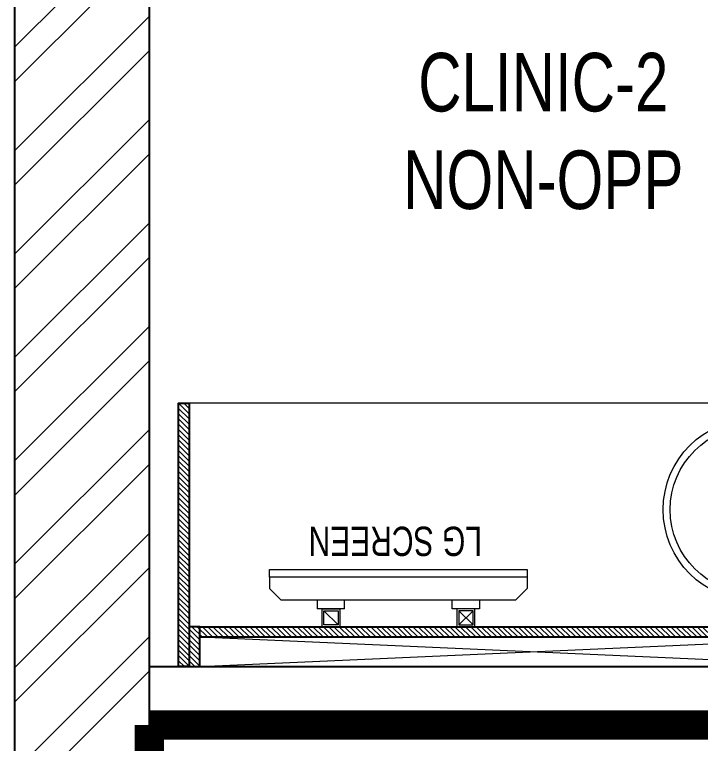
# Model space of a CAD drawing. Header units: feet. Extents: x 6593915 to 6601502, y -5290425 to -5274384.
# Drawn here: x 6593915 to 6595086, y -5279616 to -5278371 of the extents above; entities that cross this region are included whole.
import ezdxf

# ---------------------------------------------------------------- set-up
doc = ezdxf.new("R2010")
doc.units = ezdxf.units.FT
doc.header["$LTSCALE"] = 33
doc.header["$MEASUREMENT"] = 0
doc.linetypes.add('ACAD_ISO03W100', pattern=[30, 12, -18])
doc.layers.add('A-WALL', color=1, linetype='Continuous')
for name, color, linetype, lineweight in [('Floor-Unit', 1, 'Continuous', 13), ('LENS-DIM', 252, 'Continuous', 5), ('LENS-PARTITION', 21, 'Continuous', 25), ('LENS-TEXT', 31, 'Continuous', 5), ('LK-FF&E WALL', 1, 'Continuous', 9), ('LK-FLUTTED FINISH', 20, 'Continuous', 30), ('LK-IT', 3, 'Continuous', 18), ('LK-MIRROR', 133, 'Continuous', 13), ('LN-ELEVATION-1', 81, 'Continuous', 25), ('LN-ELEVATION-2', 103, 'Continuous', 20), ('LN-ELEVATION-3', 125, 'Continuous', 18), ('LN-HATCH', 251, 'Continuous', 0), ('TV', 92, 'Continuous', 18)]:
    doc.layers.add(name, color=color, linetype=linetype, lineweight=lineweight)
doc.styles.add('LK TXT', font='GILC____.TTF', dxfattribs={"height": 100})
doc.styles.get("Standard").update_dxf_attribs({"font": 'GILC____.TTF'})

# ---------------------------------------------------------------- blocks, each defined once
blk = doc.blocks.new('rtf')
at = {"color": 0, "linetype": 'ByBlock', "lineweight": -2}
for p, q in [((16412.5253540573, -172798.8148984113), (16452.40026456733, -172798.8148984113)), ((16412.5253540573, -172810.8148984113), (16412.5253540573, -172798.8148984113)), ((16425.26329468148, -172793.1007600746), (16535.26329468148, -172793.1007600746)), ((16535.26329468148, -172793.1007600746), (16535.26329468148, -172817.1007600746)), ((16412.5253540573, -172810.8148984113), (16452.40026456733, -172810.8148984113)), ((16425.26329468148, -172817.1007600746), (16535.26329468148, -172817.1007600746))]:
    blk.add_line(p, q, dxfattribs=at)
for centre, radius, start, end in [((16412.5253540573, -172805.1007600746), 17.5, 21.05058810897431, 340.9421780194656), ((16444.53660690578, -172804.8148984114), 9.891264419597851, 322.656233941354, 37.34376605891414)]:
    blk.add_arc(centre, radius, start, end, dxfattribs=at)
blk = doc.blocks.new('dsg')
at = {"color": 0, "linetype": 'ByBlock', "lineweight": -2}
for radius in [155, 143, 25, 20]:
    blk.add_circle((11491.5035008227, -171102.5847399924), radius, dxfattribs=at)
blk.add_blockref('rtf', (-5117.472106590168, 1702.9323767405), dxfattribs=at)
blk = doc.blocks.new('CLINIC - CABINET SINK')
at = {"layer": 'LN-HATCH', "ltscale": 0.5}
h = blk.add_hatch(dxfattribs=at)
h.set_pattern_fill('ANSI31', color=256, scale=2)
h.set_pattern_definition([(45, (4052861.500382861, 1708016.355767586), (-4.490128060534575, 4.490128060534575), [])])
h.paths.add_polyline_path([(-563.359543572413, 156.9999999999999), (564.640456427587, 156.9999999999999), (564.640456427587, 174.9999999999999), (-563.359543572413, 174.9999999999999)])
h.paths.add_polyline_path([(582.6404564275867, 225), (600.6404564275867, 225), (600.6404564275867, -225), (582.6404564275867, -225)])
h.paths.add_polyline_path([(564.640456427587, 225), (582.6404564275867, 225), (582.6404564275867, 156.9999999999999), (564.640456427587, 156.9999999999999)])
h.paths.add_polyline_path([(-581.359543572413, 225), (-599.359543572413, 225), (-599.359543572413, -225), (-581.359543572413, -225)])
h.paths.add_polyline_path([(-581.359543572413, 225), (-563.359543572413, 225), (-563.359543572413, 156.9999999999999), (-581.359543572413, 156.9999999999999)])
at = {"layer": 'LN-ELEVATION-1', "ltscale": 0.5}
for points in [[(-581.359543572413, 225), (-599.359543572413, 225), (-599.359543572413, -225), (-581.359543572413, -225)], [(-581.359543572413, 225), (-563.359543572413, 225), (-563.359543572413, 156.9999999999999), (-581.359543572413, 156.9999999999999)], [(-563.359543572413, 156.9999999999999), (564.640456427587, 156.9999999999999), (564.640456427587, 174.9999999999999), (-563.359543572413, 174.9999999999999)]]:
    blk.add_lwpolyline(points, close=True, dxfattribs=at)
at = {"layer": 'LN-ELEVATION-2', "ltscale": 0.5}
blk.add_line((582.6404564275867, -225), (-581.359543572413, -225), dxfattribs=at)
at = {"layer": 'LN-HATCH', "ltscale": 0.5}
for p, q in [((564.640456427587, 225), (-563.359543572413, 174.9999999999999)), ((-563.359543572413, 225), (564.640456427587, 174.9999999999999))]:
    blk.add_line(p, q, dxfattribs=at)
at = {"layer": 'LN-ELEVATION-3', "xscale": -1, "rotation": 41.1558274151866}
blk.add_blockref('dsg', (-103569.3304926871, 136346.6509754679), dxfattribs=at)
blk = doc.blocks.new('CLINIC SCREEN')
at = {"layer": 'TV'}
for p, q in [((-103.1090284836336, 42.85441964946222), (-127.4114311772946, 18.55201695591665)), ((-127.4114311772946, 42.85441964946222), (-103.1090284836336, 18.55201695591665)), ((102.7052824410566, 42.85441964946222), (127.007685134602, 18.55201695591665))]:
    blk.add_line(p, q, dxfattribs=at)
at = {"layer": 'TV', "ltscale": 12}
for p, q in [((-138.5315413423604, 0), (-138.5315413423604, 15.514207008644)), ((-138.5315413423604, 15.514207008644), (-91.98892031613741, 15.514207008644)), ((-91.98892031613741, 15.514207008644), (-91.98892031613741, 0)), ((91.98892031610741, 15.514207008644), (91.98892031610741, 0)), ((91.98892031610741, 15.514207008644), (138.5315413423595, 15.514207008644)), ((138.5315413423595, 0), (138.5315413423595, 15.514207008644)), ((-220.0000000000082, -19.41163062257681), (-200.5883693773149, 0)), ((200.5883693773149, 0), (-200.5883693773149, 0)), ((219.9999999999918, -19.41163062257681), (200.5883693773149, 0)), ((-220.0000000000082, -38.82326124538668), (-220.0000000000082, -19.41163062257681)), ((219.9999999999918, -38.82326124538668), (219.9999999999918, -19.41163062257681))]:
    blk.add_line(p, q, dxfattribs=at)
at = {"layer": 'TV'}
for points in [[(-130.4492315140169, 15.51421661919448), (-100.0712281470269, 15.51421661919448), (-100.0712281470269, 45.89221998606814), (-130.4492315140169, 45.89221998606814)], [(-127.4114311772946, 18.55201695591665), (-103.1090284836336, 18.55201695591665), (-103.1090284836336, 42.85441964946222), (-127.4114311772946, 42.85441964946222)], [(130.0454854713243, 15.51421661919448), (99.66748210433435, 15.51421661919448), (99.66748210433435, 45.89221998606814), (130.0454854713243, 45.89221998606814)], [(127.007685134602, 18.55201695591665), (102.7052824410566, 18.55201695591665), (102.7052824410566, 42.85441964946222), (127.007685134602, 42.85441964946222)]]:
    blk.add_lwpolyline(points, close=True, dxfattribs=at)
at = {"layer": 'TV', "ltscale": 12}
blk.add_lwpolyline([(-220.0000000000082, -51.71278328332107), (-220.0000000000082, -38.82326124538668), (219.9999999999918, -38.82326124538668), (219.9999999999918, -51.71278328332107)], close=True, dxfattribs=at)
at = {"layer": 'Floor-Unit', "color": 0, "ltscale": 2, "insert": (5.199680584678389, -100.4085774972336), "char_height": 50, "attachment_point": 5}
blk.add_mtext_dynamic_manual_height_columns('LG SCREEN', width=466.4796511627907, gutter_width=12.5, heights=[0], dxfattribs=at)
blk = doc.blocks.new('A$C637765b9')
at = {"layer": 'LN-HATCH'}
h = blk.add_hatch(dxfattribs=at)
h.set_pattern_fill('ANSI32', color=256, scale=333, angle=180)
h.set_pattern_definition([(225, (-6861765.750480765, 5279360.118186063), (88.29995930067012, -88.29995930067015), []), (225, (-6861824.617120199, 5279360.118186063), (88.29995930067012, -88.29995930067015), [])])
h.paths.add_polyline_path([(2735.262620315887, -10118.32724803965), (2735.262620315887, -9968.327248039655), (1380.262620315887, -9968.327248039655), (1380.262620315887, -10118.32724803965)], flags=17)
h.paths.add_polyline_path([(5527.262620315887, 3551.672751960345), (5527.262620315887, 1399.672751960344), (4980.262620315887, 1399.672751960344), (4980.262620315887, 1249.672751960344), (5527.262620315887, 1249.672751960344), (5527.262620315887, -1616.327248039655), (5477.262620315887, -1616.327248039655), (5477.262620315887, -2096.327248039655), (5527.262620315887, -2096.327248039655), (5527.262620315887, -9949.327248039655), (5147.262620315887, -9949.327248039655), (5147.262620315887, -10118.32724803779), (5807.262620315887, -10118.32724803779), (5807.262620315887, -1896.327248039655), (5807.262620315887, 4975.672751960344), (-1779.737379684113, 4975.672751960344), (-1779.737379684113, -10118.32724803965), (-1324.737379684113, -10118.32724803965), (-1324.737379684113, -9968.327248039655), (-1549.737379684113, -9968.327248039655), (-1549.737379684113, -2183.327248039656), (-1499.737379684113, -2183.327248039656), (-1499.737379684113, -1703.327248039655), (-1549.737379684113, -1703.327248039655), (-1549.737379684113, 4745.672751960344), (5527.262620315887, 4745.672751960344), (5527.262620315887, 3749.672751960345), (3681.262620315887, 3749.672751960345), (3681.262620316819, 1249.672751960344), (3844.262620315888, 1249.672751961276), (3844.262620315888, 3551.672751960345)])
at = {"layer": 'A-WALL'}
for points in [[(5807.262620315887, -10118.32724803779), (5807.262620315887, -1896.327248039655), (5807.262620315887, 4975.672751960344), (-1779.737379684113, 4975.672751960344), (-1779.737379684113, -10118.32724803965)], [(-1549.737379684113, -9968.327248039655), (-1549.737379684113, -2183.327248039656), (-1499.737379684113, -2183.327248039656), (-1499.737379684113, -1703.327248039655), (-1549.737379684113, -1703.327248039655), (-1549.737379684113, -138.3272480396554)], [(-1549.737379684113, -138.3272480396554), (-1549.737379684113, 4745.672751960344), (5527.262620315887, 4745.672751960344), (5527.262620315887, 3749.672751960345), (3681.262620315887, 3749.672751960345), (3681.262620315887, 1249.672751960344)]]:
    blk.add_lwpolyline(points, dxfattribs=at)

msp = doc.modelspace()

# ---------------------------------------------------------------- linework, layer by layer
at = {"layer": 'LENS-PARTITION'}
msp.add_lwpolyline([(6595745.114378295, -5279584.957714678), (6594145.114378295, -5279584.957714678), (6594145.114378295, -5279484.957714678), (6595745.114378295, -5279484.957714678)], close=True, dxfattribs=at)
at = {"layer": 'LK-FLUTTED FINISH', "linetype": 'ACAD_ISO03W100', "ltscale": 0.05, "const_width": 50}
msp.add_lwpolyline([(6594145.114378295, -5279584.957714678), (6600922.114378295, -5279584.957714678)], dxfattribs=at)
at = {"layer": 'LK-MIRROR', "linetype": 'ACAD_ISO03W100', "ltscale": 0.05, "const_width": 50}
msp.add_lwpolyline([(6594145.114378295, -5281034.957714678), (6594145.114378295, -5279584.957714678)], dxfattribs=at)

# ---------------------------------------------------------------- block references
at = {"layer": 'LENS-DIM', "color": 2}
msp.add_blockref('A$C637765b9', (6595694.851757979, -5279360.118186063), dxfattribs=at)
at = {"layer": 'LK-FF&E WALL', "xscale": -1, "rotation": 180}
msp.add_blockref('CLINIC - CABINET SINK', (6594794.473921868, -5279259.957714677), dxfattribs=at)
at = {"layer": 'LK-IT', "rotation": 180}
msp.add_blockref('CLINIC SCREEN', (6594570.114378296, -5279371.065494703), dxfattribs=at)

# ---------------------------------------------------------------- texts
at = {"layer": 'LENS-TEXT', "color": 0, "linetype": 'Continuous', "ltscale": 3, "insert": (6594817.474522755, -5278570.898868298), "char_height": 100, "attachment_point": 5, "style": 'LK TXT'}
msp.add_mtext_dynamic_manual_height_columns('CLINIC-2 NON-OPP', width=528.5617789213763, gutter_width=0.9999999999999992, heights=[0], dxfattribs=at)

doc.saveas('drawing.dxf')
